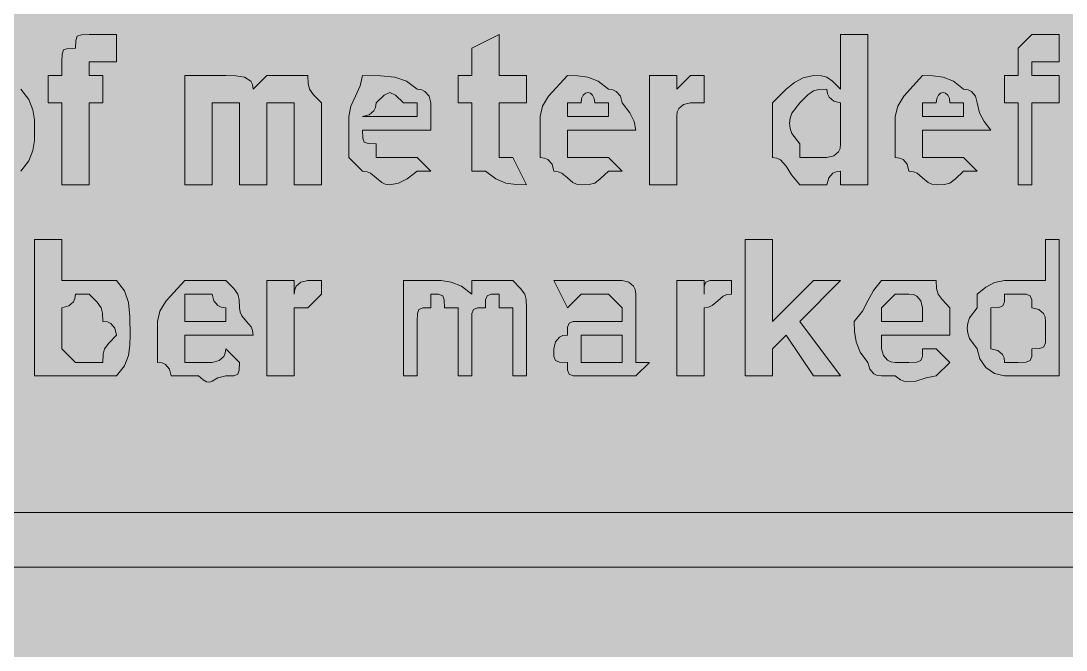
# Model space of a CAD drawing. Header units: metres. Extents: x 9 to 558, y 11 to 259.
# Drawn here: x 190.4 to 282.2, y 133.4 to 188.6 of the extents above; entities that cross this region are included whole.
import ezdxf

# ---------------------------------------------------------------- set-up
doc = ezdxf.new("R2010")
doc.units = ezdxf.units.M
doc.layers.add('FILL_BLUE_0000FF', color=7, linetype='Continuous', true_color=0x0000ff)
doc.layers.add('FILL_WHITE_FFFFFF', color=7, linetype='Continuous', true_color=0xffffff)

msp = doc.modelspace()

# ---------------------------------------------------------------- hatches: boundary and pattern name
at = {"layer": 'FILL_BLUE_0000FF', "true_color": 0x0000ff}
h = msp.add_hatch(color=7, dxfattribs=at)
h.dxf.hatch_style = 1
h.paths.add_polyline_path([(551.26, 259.39), (552.02, 259.23), (553.41, 258.69), (556.41, 257.04), (556.81, 256.54), (557.1, 255.95), (557.46, 254.64), (557.61, 252.24), (557.61, 18.24), (557.61, 15.84), (557.42, 14.96), (557.01, 14.19), (556.41, 13.44), (554.8, 12.05), (554.09, 11.63), (553.41, 11.34), (552.02, 11.08), (550.41, 11.04), (16.41, 11.04), (14.01, 11.04), (13.13, 11.75), (12.36, 12.24), (11.82, 12.73), (11.66, 13.04), (11.61, 13.44), (10.82, 13.89), (10.22, 14.36), (9.8, 14.85), (9.51, 15.39), (9.25, 16.65), (9.21, 18.24), (9.21, 252.24), (9.21, 254.64), (11.61, 257.04), (12.36, 257.64), (13.13, 258.05), (14.01, 258.24), (14.76, 258.84), (15.53, 259.25), (16.41, 259.44), (550.41, 259.44), (551.26, 259.39)])
at = {"layer": 'FILL_WHITE_FFFFFF', "true_color": 0xffffff}
h = msp.add_hatch(color=7, dxfattribs=at)
h.dxf.hatch_style = 1
h.paths.add_polyline_path([(196.41, 174.24), (194.01, 174.24), (194.01, 181.44), (192.81, 181.44), (192.81, 183.84), (194.01, 183.84), (194.01, 185.04), (194.03, 185.73), (194.16, 186.09), (194.52, 186.22), (195.21, 186.24), (195.23, 186.93), (195.36, 187.29), (195.72, 187.42), (196.41, 187.44), (197.61, 187.44), (198.81, 187.44), (198.81, 185.04), (197.61, 185.04), (196.41, 185.04), (196.41, 183.84), (197.61, 183.84), (197.61, 181.44), (196.41, 181.44), (196.41, 174.24)])
h = msp.add_hatch(color=7, dxfattribs=at)
h.dxf.hatch_style = 1
h.paths.add_polyline_path([(233.61, 176.64), (234.81, 174.24), (233.91, 174.26), (233.01, 174.39), (232.11, 174.75), (231.21, 175.44), (230.01, 175.44), (230.01, 176.64), (230.01, 181.44), (228.81, 181.44), (228.81, 183.84), (230.01, 183.84), (230.01, 186.24), (232.41, 187.44), (232.41, 183.84), (234.81, 183.84), (234.81, 181.44), (232.41, 181.44), (232.41, 176.64), (233.61, 176.64)])
h = msp.add_hatch(color=7, dxfattribs=at)
h.dxf.hatch_style = 1
h.paths.add_polyline_path([(261.72, 175.25), (261.36, 174.84), (261.21, 174.24), (260.01, 174.24), (258.81, 174.24), (258.1, 175.12), (257.61, 175.89), (257.12, 176.43), (256.81, 176.59), (256.41, 176.64), (256.41, 181.44), (257.61, 182.64), (258.36, 183.24), (259.13, 183.65), (260.01, 183.84), (260.72, 183.82), (261.21, 183.69), (261.7, 183.33), (262.41, 182.64), (262.41, 187.44), (264.81, 187.44), (264.81, 174.24), (262.41, 174.24), (262.41, 175.44), (262.01, 175.39), (261.72, 175.25)])
h.paths.add_polyline_path([(262.22, 177.15), (262.36, 177.44), (262.41, 177.84), (262.41, 179.04), (262.41, 180.24), (262.41, 181.44), (261.81, 181.59), (261.4, 181.95), (261.26, 182.24), (261.21, 182.64), (260.5, 182.62), (260.01, 182.49), (259.52, 182.13), (258.81, 181.44), (258.13, 180.54), (257.97, 180.09), (257.91, 179.64), (257.97, 179.19), (258.13, 178.74), (258.81, 177.84), (258.81, 176.64), (260.01, 176.64), (261.21, 176.64), (261.81, 176.79), (262.22, 177.15)], flags=16)
h = msp.add_hatch(color=7, dxfattribs=at)
h.dxf.hatch_style = 1
h.paths.add_polyline_path([(279.21, 174.24), (278.01, 174.24), (278.01, 181.44), (276.81, 181.44), (276.81, 183.84), (278.01, 183.84), (278.01, 185.04), (278.01, 186.24), (279.21, 187.44), (280.41, 187.44), (281.61, 187.44), (281.61, 185.04), (280.41, 185.04), (279.21, 185.04), (279.21, 183.84), (281.61, 183.84), (281.61, 181.44), (279.21, 181.44), (279.21, 174.24)])
h = msp.add_hatch(color=7, dxfattribs=at)
h.dxf.hatch_style = 1
h.paths.add_polyline_path([(183.36, 180.84), (183.72, 181.74), (184.41, 182.64), (184.46, 183.04), (184.62, 183.33), (185.16, 183.69), (185.93, 183.82), (186.81, 183.84), (187.71, 183.82), (188.61, 183.69), (189.51, 183.33), (190.41, 182.64), (191.1, 181.74), (191.46, 180.84), (191.59, 179.94), (191.61, 179.04), (191.59, 178.14), (191.46, 177.24), (191.1, 176.34), (190.41, 175.44), (189.51, 175.25), (188.61, 174.84), (187.71, 174.43), (186.81, 174.24), (185.93, 174.43), (185.16, 174.84), (184.41, 175.44), (183.72, 176.34), (183.36, 177.24), (183.23, 178.14), (183.21, 179.04), (183.23, 179.94), (183.36, 180.84)])
h.paths.add_polyline_path([(184.92, 180.73), (184.56, 180.24), (184.43, 179.75), (184.41, 179.04), (184.56, 178.44), (184.92, 178.03), (185.21, 177.89), (185.61, 177.84), (185.66, 177.44), (185.8, 177.15), (186.21, 176.79), (186.81, 176.64), (187.52, 176.66), (188.01, 176.79), (188.5, 177.15), (189.21, 177.84), (189.21, 179.04), (189.21, 181.44), (186.81, 181.44), (185.61, 181.44), (184.92, 180.73)], flags=16)
h = msp.add_hatch(color=7, dxfattribs=at)
h.dxf.hatch_style = 1
h.paths.add_polyline_path([(209.29, 183.82), (210.06, 183.69), (210.6, 183.33), (210.76, 183.04), (210.81, 182.64), (212.01, 183.84), (213.21, 183.84), (215.61, 183.84), (215.63, 183.13), (215.76, 182.64), (216.12, 182.15), (216.81, 181.44), (216.81, 174.24), (214.41, 174.24), (214.41, 180.24), (214.41, 181.44), (213.21, 181.44), (212.01, 181.44), (212.01, 180.24), (212.01, 174.24), (209.61, 174.24), (209.61, 180.24), (209.61, 181.44), (208.41, 181.44), (207.21, 181.44), (207.21, 180.24), (207.21, 174.24), (204.81, 174.24), (204.81, 183.84), (207.21, 183.84), (208.41, 183.84), (209.29, 183.82)])
h = msp.add_hatch(color=7, dxfattribs=at)
h.dxf.hatch_style = 1
h.paths.add_polyline_path([(222.1, 174.43), (221.61, 174.84), (221.12, 175.25), (220.81, 175.39), (220.41, 175.44), (219.21, 176.64), (219.21, 180.24), (219.4, 181.14), (219.81, 182.04), (220.22, 182.94), (220.41, 183.84), (222, 183.82), (223.26, 183.69), (224.29, 183.33), (225.21, 182.64), (225.61, 182.59), (225.9, 182.45), (226.26, 182.04), (226.41, 181.44), (226.41, 179.04), (220.41, 179.04), (220.43, 178.35), (220.56, 177.99), (220.92, 177.86), (221.61, 177.84), (221.61, 176.64), (224.01, 176.64), (225.21, 176.64), (226.41, 175.44), (225.21, 175.44), (224.33, 174.75), (223.56, 174.39), (222.81, 174.24), (222.41, 174.29), (222.1, 174.43)])
h.paths.add_polyline_path([(225.21, 181.44), (224.01, 181.44), (223.3, 182.11), (222.81, 182.34), (222.32, 182.11), (221.61, 181.44), (221.56, 181.04), (221.42, 180.75), (221.01, 180.39), (220.41, 180.24), (225.21, 180.24), (225.21, 181.44)], flags=16)
h = msp.add_hatch(color=7, dxfattribs=at)
h.dxf.hatch_style = 1
h.paths.add_polyline_path([(238.9, 174.43), (238.41, 174.84), (237.92, 175.25), (237.61, 175.39), (237.21, 175.44), (237.06, 176.04), (236.7, 176.45), (236.41, 176.59), (236.01, 176.64), (236.01, 180.24), (236.22, 181.14), (236.76, 182.04), (238.41, 183.84), (239.31, 183.82), (240.21, 183.69), (241.11, 183.33), (242.01, 182.64), (242.41, 182.59), (242.7, 182.45), (243.06, 182.04), (243.21, 181.44), (243.9, 180.56), (244.26, 179.79), (244.41, 179.04), (238.41, 179.04), (238.41, 177.84), (238.41, 176.64), (240.81, 176.64), (242.01, 176.64), (243.21, 175.44), (242.01, 175.44), (241.3, 174.75), (240.81, 174.39), (240.32, 174.26), (239.61, 174.24), (239.21, 174.29), (238.9, 174.43)])
h.paths.add_polyline_path([(242.01, 181.44), (240.81, 181.44), (240.76, 181.83), (240.62, 182.11), (240.43, 182.28), (240.21, 182.34), (239.99, 182.28), (239.8, 182.11), (239.66, 181.83), (239.61, 181.44), (238.41, 181.44), (238.41, 180.24), (242.01, 180.24), (242.01, 181.44)], flags=16)
h = msp.add_hatch(color=7, dxfattribs=at)
h.dxf.hatch_style = 1
h.paths.add_polyline_path([(249.21, 183.84), (250.41, 183.84), (250.41, 181.44), (249.21, 181.44), (248.61, 181.29), (248.2, 180.93), (248.06, 180.64), (248.01, 180.24), (248.01, 174.24), (245.61, 174.24), (245.61, 183.84), (248.01, 183.84), (248.01, 182.64), (249.21, 183.84)])
h = msp.add_hatch(color=7, dxfattribs=at)
h.dxf.hatch_style = 1
h.paths.add_polyline_path([(270.1, 174.43), (269.61, 174.84), (269.12, 175.25), (268.81, 175.39), (268.41, 175.44), (268.26, 176.04), (267.9, 176.45), (267.61, 176.59), (267.21, 176.64), (267.21, 180.24), (267.42, 181.14), (267.96, 182.04), (269.61, 183.84), (270.51, 183.82), (271.41, 183.69), (272.31, 183.33), (273.21, 182.64), (273.61, 182.59), (273.9, 182.45), (274.26, 182.04), (274.41, 181.44), (274.6, 180.56), (275.01, 179.79), (275.61, 179.04), (269.61, 179.04), (269.61, 177.84), (269.61, 176.64), (272.01, 176.64), (273.21, 176.64), (274.41, 175.44), (273.21, 175.44), (272.5, 174.75), (272.01, 174.39), (271.52, 174.26), (270.81, 174.24), (270.41, 174.29), (270.1, 174.43)])
h.paths.add_polyline_path([(273.21, 181.44), (272.01, 181.44), (271.96, 181.83), (271.82, 182.11), (271.63, 182.28), (271.41, 182.34), (271.19, 182.28), (271, 182.11), (270.86, 181.83), (270.81, 181.44), (269.61, 181.44), (269.61, 180.24), (273.21, 180.24), (273.21, 181.44)], flags=16)
h = msp.add_hatch(color=7, dxfattribs=at)
h.dxf.hatch_style = 1
h.paths.add_polyline_path([(199.5, 164.92), (199.86, 163.89), (199.99, 162.63), (200.01, 161.04), (199.99, 160.14), (199.86, 159.24), (199.5, 158.34), (198.81, 157.44), (196.41, 157.44), (194.01, 157.44), (191.61, 157.44), (191.61, 169.44), (194.01, 169.44), (194.01, 165.84), (198.81, 165.84), (199.5, 164.92)])
h.paths.add_polyline_path([(197.63, 159.35), (197.76, 159.84), (198.12, 160.33), (198.81, 161.04), (198.66, 161.64), (198.3, 162.05), (198.01, 162.19), (197.61, 162.24), (197.59, 162.95), (197.46, 163.44), (197.1, 163.93), (196.41, 164.64), (195.21, 164.64), (195.16, 164.24), (195.02, 163.95), (194.61, 163.59), (194.01, 163.44), (194.01, 162.24), (194.01, 161.04), (194.01, 159.84), (195.21, 158.64), (196.41, 158.64), (197.61, 158.64), (197.63, 159.35)], flags=16)
h = msp.add_hatch(color=7, dxfattribs=at)
h.dxf.hatch_style = 1
h.paths.add_polyline_path([(260.01, 165.84), (262.41, 165.84), (258.81, 162.24), (262.41, 157.44), (260.01, 157.44), (257.61, 161.04), (256.41, 159.84), (256.41, 157.44), (254.01, 157.44), (254.01, 169.44), (256.41, 169.44), (256.41, 162.24), (260.01, 165.84)])
h = msp.add_hatch(color=7, dxfattribs=at)
h.dxf.hatch_style = 1
h.paths.add_polyline_path([(276.81, 157.44), (275.93, 157.65), (275.16, 158.19), (274.62, 158.96), (274.41, 159.84), (273.73, 160.74), (273.57, 161.19), (273.51, 161.64), (273.57, 162.09), (273.73, 162.54), (274.41, 163.44), (274.41, 164.64), (275.16, 165.24), (275.93, 165.65), (276.81, 165.84), (280.41, 165.84), (280.41, 169.44), (281.61, 169.44), (281.61, 157.44), (280.41, 157.44), (279.21, 157.44), (278.01, 157.44), (276.81, 157.44)])
h.paths.add_polyline_path([(279.06, 158.79), (279.19, 159.15), (279.21, 159.84), (279.9, 159.86), (280.26, 159.99), (280.39, 160.35), (280.41, 161.04), (280.41, 162.24), (280.36, 162.64), (280.22, 162.93), (279.81, 163.29), (279.21, 163.44), (279.19, 164.13), (279.06, 164.49), (278.7, 164.62), (278.01, 164.64), (276.81, 164.64), (276.79, 163.95), (276.66, 163.59), (276.3, 163.46), (275.61, 163.44), (275.61, 159.84), (276.21, 159.69), (276.62, 159.33), (276.76, 159.04), (276.81, 158.64), (278.01, 158.64), (278.7, 158.66), (279.06, 158.79)], flags=16)
h = msp.add_hatch(color=7, dxfattribs=at)
h.dxf.hatch_style = 1
h.paths.add_polyline_path([(203.46, 158.04), (203.1, 158.45), (202.81, 158.59), (202.41, 158.64), (202.41, 162.24), (202.62, 163.14), (203.16, 164.04), (204.81, 165.84), (208.41, 165.84), (209.1, 165.13), (209.46, 164.64), (209.59, 164.15), (209.61, 163.44), (209.66, 163.04), (209.8, 162.73), (210.21, 162.24), (210.62, 161.75), (210.76, 161.44), (210.81, 161.04), (204.81, 161.04), (204.81, 159.84), (204.81, 158.64), (207.21, 158.64), (207.81, 158.79), (208.22, 159.15), (208.36, 159.44), (208.41, 159.84), (209.61, 158.64), (209.59, 157.95), (209.46, 157.59), (209.1, 157.46), (208.41, 157.44), (207.7, 157.27), (207.21, 156.99), (206.98, 156.91), (206.72, 156.93), (206.41, 157.1), (206.01, 157.44), (203.61, 157.44), (203.46, 158.04)])
h.paths.add_polyline_path([(208.41, 163.44), (208.01, 163.49), (207.72, 163.63), (207.36, 164.04), (207.21, 164.64), (204.81, 164.64), (204.81, 163.44), (204.81, 162.24), (208.41, 162.24), (208.41, 163.44)], flags=16)
h = msp.add_hatch(color=7, dxfattribs=at)
h.dxf.hatch_style = 1
h.paths.add_polyline_path([(214.46, 165.04), (214.6, 165.33), (215.01, 165.69), (215.61, 165.84), (216.81, 165.84), (216.81, 164.64), (215.61, 163.44), (214.41, 163.44), (214.41, 162.24), (214.41, 157.44), (212.01, 157.44), (212.01, 165.84), (214.41, 165.84), (214.41, 164.64), (214.46, 165.04)])
h = msp.add_hatch(color=7, dxfattribs=at)
h.dxf.hatch_style = 1
h.paths.add_polyline_path([(226.41, 165.84), (227.31, 165.82), (228.21, 165.69), (229.11, 165.33), (230.01, 164.64), (230.01, 165.84), (231.21, 165.84), (233.61, 165.84), (234.3, 165.13), (234.66, 164.64), (234.79, 164.15), (234.81, 163.44), (234.81, 157.44), (233.61, 157.44), (233.61, 163.44), (232.41, 163.44), (232.41, 164.64), (231.72, 164.62), (231.36, 164.49), (231.23, 164.13), (231.21, 163.44), (230.52, 163.42), (230.16, 163.29), (230.03, 162.93), (230.01, 162.24), (230.01, 157.44), (228.81, 157.44), (228.81, 163.44), (227.61, 163.44), (227.59, 164.13), (227.46, 164.49), (227.1, 164.62), (226.41, 164.64), (226.41, 163.44), (225.72, 163.42), (225.36, 163.29), (225.23, 162.93), (225.21, 162.24), (225.21, 157.44), (224.01, 157.44), (224.01, 165.84), (225.21, 165.84), (226.41, 165.84)])
h = msp.add_hatch(color=7, dxfattribs=at)
h.dxf.hatch_style = 1
h.paths.add_polyline_path([(238.92, 157.46), (238.56, 157.59), (238.43, 157.95), (238.41, 158.64), (237.72, 158.66), (237.36, 158.79), (237.23, 159.15), (237.21, 159.84), (237.36, 160.44), (237.72, 160.85), (238.01, 160.99), (238.41, 161.04), (238.43, 161.73), (238.56, 162.09), (238.92, 162.22), (239.61, 162.24), (240.81, 162.24), (242.01, 162.24), (243.21, 162.24), (243.21, 163.44), (242.01, 164.64), (240.81, 164.64), (239.61, 164.64), (238.41, 163.44), (237.21, 165.84), (238.41, 165.84), (239.61, 165.84), (240.81, 165.84), (243.21, 165.84), (243.81, 165.69), (244.22, 165.33), (244.36, 165.04), (244.41, 164.64), (244.41, 163.44), (244.41, 162.24), (244.41, 158.64), (245.61, 158.64), (244.41, 157.44), (243.21, 157.44), (242.01, 157.44), (240.81, 157.44), (239.61, 157.44), (238.92, 157.46)])
h.paths.add_polyline_path([(243.21, 158.64), (243.21, 159.84), (243.21, 161.04), (242.01, 161.04), (240.81, 161.04), (239.61, 161.04), (239.61, 159.84), (239.61, 158.64), (240.81, 158.64), (242.01, 158.64), (243.21, 158.64)], flags=16)
h = msp.add_hatch(color=7, dxfattribs=at)
h.dxf.hatch_style = 1
h.paths.add_polyline_path([(250.43, 165.33), (250.56, 165.69), (250.92, 165.82), (251.61, 165.84), (252.81, 165.84), (252.81, 164.64), (252.41, 164.59), (252.1, 164.45), (251.61, 164.04), (251.12, 163.63), (250.81, 163.49), (250.41, 163.44), (250.41, 162.24), (250.41, 157.44), (248.01, 157.44), (248.01, 165.84), (250.41, 165.84), (250.41, 164.64), (250.43, 165.33)])
h = msp.add_hatch(color=7, dxfattribs=at)
h.dxf.hatch_style = 1
h.paths.add_polyline_path([(265.61, 157.49), (265.32, 157.63), (264.96, 158.04), (264.81, 158.64), (264.12, 159.54), (263.76, 160.44), (263.63, 161.34), (263.61, 162.24), (264.32, 163.14), (264.81, 164.04), (265.3, 164.94), (266.01, 165.84), (270.81, 165.84), (270.83, 165.13), (270.96, 164.64), (271.32, 164.15), (272.01, 163.44), (272.01, 161.04), (266.01, 161.04), (266.01, 159.84), (266.16, 159.24), (266.52, 158.83), (266.81, 158.69), (267.21, 158.64), (268.41, 158.64), (269.1, 158.66), (269.46, 158.79), (269.59, 159.15), (269.61, 159.84), (270.81, 159.84), (272.01, 158.64), (270.81, 157.44), (269.91, 157.27), (269.01, 156.99), (268.11, 156.93), (267.66, 157.1), (267.21, 157.44), (266.01, 157.44), (265.61, 157.49)])
h.paths.add_polyline_path([(269.61, 163.44), (269.46, 164.04), (269.1, 164.45), (268.81, 164.59), (268.41, 164.64), (267.21, 164.64), (266.01, 163.44), (266.01, 162.24), (269.61, 162.24), (269.61, 163.44)], flags=16)
h = msp.add_hatch(color=7, dxfattribs=at)
h.dxf.hatch_style = 1
h.paths.add_polyline_path([(62.01, 140.64), (62.01, 145.44), (495.21, 145.44), (490.41, 150.24), (497.61, 150.24), (504.81, 143.04), (497.61, 135.84), (490.41, 135.84), (495.21, 140.64), (62.01, 140.64)])

# ---------------------------------------------------------------- linework, layer by layer
at = {"layer": 'FILL_WHITE_FFFFFF', "lineweight": 0, "true_color": 0xffffff}
for points in [[(196.41, 174.24), (194.01, 174.24), (194.01, 181.44), (192.81, 181.44), (192.81, 183.84), (194.01, 183.84), (194.01, 185.04), (194.03, 185.73), (194.16, 186.09), (194.52, 186.22), (195.21, 186.24), (195.23, 186.93), (195.36, 187.29), (195.72, 187.42), (196.41, 187.44), (197.61, 187.44), (198.81, 187.44), (198.81, 185.04), (197.61, 185.04), (196.41, 185.04), (196.41, 183.84), (197.61, 183.84), (197.61, 181.44), (196.41, 181.44)], [(233.61, 176.64), (234.81, 174.24), (233.91, 174.26), (233.01, 174.39), (232.11, 174.75), (231.21, 175.44), (230.01, 175.44), (230.01, 176.64), (230.01, 181.44), (228.81, 181.44), (228.81, 183.84), (230.01, 183.84), (230.01, 186.24), (232.41, 187.44), (232.41, 183.84), (234.81, 183.84), (234.81, 181.44), (232.41, 181.44), (232.41, 176.64)], [(261.72, 175.25), (261.36, 174.84), (261.21, 174.24), (260.01, 174.24), (258.81, 174.24), (258.1, 175.12), (257.61, 175.89), (257.12, 176.43), (256.81, 176.59), (256.41, 176.64), (256.41, 181.44), (257.61, 182.64), (258.36, 183.24), (259.13, 183.65), (260.01, 183.84), (260.72, 183.82), (261.21, 183.69), (261.7, 183.33), (262.41, 182.64), (262.41, 187.44), (264.81, 187.44), (264.81, 174.24), (262.41, 174.24), (262.41, 175.44), (262.01, 175.39)], [(279.21, 174.24), (278.01, 174.24), (278.01, 181.44), (276.81, 181.44), (276.81, 183.84), (278.01, 183.84), (278.01, 185.04), (278.01, 186.24), (279.21, 187.44), (280.41, 187.44), (281.61, 187.44), (281.61, 185.04), (280.41, 185.04), (279.21, 185.04), (279.21, 183.84), (281.61, 183.84), (281.61, 181.44), (279.21, 181.44)], [(209.29, 183.82), (210.06, 183.69), (210.6, 183.33), (210.76, 183.04), (210.81, 182.64), (212.01, 183.84), (213.21, 183.84), (215.61, 183.84), (215.63, 183.13), (215.76, 182.64), (216.12, 182.15), (216.81, 181.44), (216.81, 174.24), (214.41, 174.24), (214.41, 180.24), (214.41, 181.44), (213.21, 181.44), (212.01, 181.44), (212.01, 180.24), (212.01, 174.24), (209.61, 174.24), (209.61, 180.24), (209.61, 181.44), (208.41, 181.44), (207.21, 181.44), (207.21, 180.24), (207.21, 174.24), (204.81, 174.24), (204.81, 183.84), (207.21, 183.84), (208.41, 183.84)], [(222.1, 174.43), (221.61, 174.84), (221.12, 175.25), (220.81, 175.39), (220.41, 175.44), (219.21, 176.64), (219.21, 180.24), (219.4, 181.14), (219.81, 182.04), (220.22, 182.94), (220.41, 183.84), (222, 183.82), (223.26, 183.69), (224.29, 183.33), (225.21, 182.64), (225.61, 182.59), (225.9, 182.45), (226.26, 182.04), (226.41, 181.44), (226.41, 179.04), (220.41, 179.04), (220.43, 178.35), (220.56, 177.99), (220.92, 177.86), (221.61, 177.84), (221.61, 176.64), (224.01, 176.64), (225.21, 176.64), (226.41, 175.44), (225.21, 175.44), (224.33, 174.75), (223.56, 174.39), (222.81, 174.24), (222.41, 174.29)], [(238.9, 174.43), (238.41, 174.84), (237.92, 175.25), (237.61, 175.39), (237.21, 175.44), (237.06, 176.04), (236.7, 176.45), (236.41, 176.59), (236.01, 176.64), (236.01, 180.24), (236.22, 181.14), (236.76, 182.04), (238.41, 183.84), (239.31, 183.82), (240.21, 183.69), (241.11, 183.33), (242.01, 182.64), (242.41, 182.59), (242.7, 182.45), (243.06, 182.04), (243.21, 181.44), (243.9, 180.56), (244.26, 179.79), (244.41, 179.04), (238.41, 179.04), (238.41, 177.84), (238.41, 176.64), (240.81, 176.64), (242.01, 176.64), (243.21, 175.44), (242.01, 175.44), (241.3, 174.75), (240.81, 174.39), (240.32, 174.26), (239.61, 174.24), (239.21, 174.29)], [(249.21, 183.84), (250.41, 183.84), (250.41, 181.44), (249.21, 181.44), (248.61, 181.29), (248.2, 180.93), (248.06, 180.64), (248.01, 180.24), (248.01, 174.24), (245.61, 174.24), (245.61, 183.84), (248.01, 183.84), (248.01, 182.64)], [(270.1, 174.43), (269.61, 174.84), (269.12, 175.25), (268.81, 175.39), (268.41, 175.44), (268.26, 176.04), (267.9, 176.45), (267.61, 176.59), (267.21, 176.64), (267.21, 180.24), (267.42, 181.14), (267.96, 182.04), (269.61, 183.84), (270.51, 183.82), (271.41, 183.69), (272.31, 183.33), (273.21, 182.64), (273.61, 182.59), (273.9, 182.45), (274.26, 182.04), (274.41, 181.44), (274.6, 180.56), (275.01, 179.79), (275.61, 179.04), (269.61, 179.04), (269.61, 177.84), (269.61, 176.64), (272.01, 176.64), (273.21, 176.64), (274.41, 175.44), (273.21, 175.44), (272.5, 174.75), (272.01, 174.39), (271.52, 174.26), (270.81, 174.24), (270.41, 174.29)], [(225.21, 181.44), (224.01, 181.44), (223.3, 182.11), (222.81, 182.34), (222.32, 182.11), (221.61, 181.44), (221.56, 181.04), (221.42, 180.75), (221.01, 180.39), (220.41, 180.24), (225.21, 180.24)], [(242.01, 181.44), (240.81, 181.44), (240.76, 181.83), (240.62, 182.11), (240.43, 182.28), (240.21, 182.34), (239.99, 182.28), (239.8, 182.11), (239.66, 181.83), (239.61, 181.44), (238.41, 181.44), (238.41, 180.24), (242.01, 180.24)], [(262.22, 177.15), (262.36, 177.44), (262.41, 177.84), (262.41, 179.04), (262.41, 180.24), (262.41, 181.44), (261.81, 181.59), (261.4, 181.95), (261.26, 182.24), (261.21, 182.64), (260.5, 182.62), (260.01, 182.49), (259.52, 182.13), (258.81, 181.44), (258.13, 180.54), (257.97, 180.09), (257.91, 179.64), (257.97, 179.19), (258.13, 178.74), (258.81, 177.84), (258.81, 176.64), (260.01, 176.64), (261.21, 176.64), (261.81, 176.79)], [(273.21, 181.44), (272.01, 181.44), (271.96, 181.83), (271.82, 182.11), (271.63, 182.28), (271.41, 182.34), (271.19, 182.28), (271, 182.11), (270.86, 181.83), (270.81, 181.44), (269.61, 181.44), (269.61, 180.24), (273.21, 180.24)], [(199.5, 164.92), (199.86, 163.89), (199.99, 162.63), (200.01, 161.04), (199.99, 160.14), (199.86, 159.24), (199.5, 158.34), (198.81, 157.44), (196.41, 157.44), (194.01, 157.44), (191.61, 157.44), (191.61, 169.44), (194.01, 169.44), (194.01, 165.84), (198.81, 165.84)], [(260.01, 165.84), (262.41, 165.84), (258.81, 162.24), (262.41, 157.44), (260.01, 157.44), (257.61, 161.04), (256.41, 159.84), (256.41, 157.44), (254.01, 157.44), (254.01, 169.44), (256.41, 169.44), (256.41, 162.24)], [(276.81, 157.44), (275.93, 157.65), (275.16, 158.19), (274.62, 158.96), (274.41, 159.84), (273.73, 160.74), (273.57, 161.19), (273.51, 161.64), (273.57, 162.09), (273.73, 162.54), (274.41, 163.44), (274.41, 164.64), (275.16, 165.24), (275.93, 165.65), (276.81, 165.84), (280.41, 165.84), (280.41, 169.44), (281.61, 169.44), (281.61, 157.44), (280.41, 157.44), (279.21, 157.44), (278.01, 157.44)], [(203.46, 158.04), (203.1, 158.45), (202.81, 158.59), (202.41, 158.64), (202.41, 162.24), (202.62, 163.14), (203.16, 164.04), (204.81, 165.84), (208.41, 165.84), (209.1, 165.13), (209.46, 164.64), (209.59, 164.15), (209.61, 163.44), (209.66, 163.04), (209.8, 162.73), (210.21, 162.24), (210.62, 161.75), (210.76, 161.44), (210.81, 161.04), (204.81, 161.04), (204.81, 159.84), (204.81, 158.64), (207.21, 158.64), (207.81, 158.79), (208.22, 159.15), (208.36, 159.44), (208.41, 159.84), (209.61, 158.64), (209.59, 157.95), (209.46, 157.59), (209.1, 157.46), (208.41, 157.44), (207.7, 157.27), (207.21, 156.99), (206.98, 156.91), (206.72, 156.93), (206.41, 157.1), (206.01, 157.44), (203.61, 157.44)], [(214.46, 165.04), (214.6, 165.33), (215.01, 165.69), (215.61, 165.84), (216.81, 165.84), (216.81, 164.64), (215.61, 163.44), (214.41, 163.44), (214.41, 162.24), (214.41, 157.44), (212.01, 157.44), (212.01, 165.84), (214.41, 165.84), (214.41, 164.64)], [(226.41, 165.84), (227.31, 165.82), (228.21, 165.69), (229.11, 165.33), (230.01, 164.64), (230.01, 165.84), (231.21, 165.84), (233.61, 165.84), (234.3, 165.13), (234.66, 164.64), (234.79, 164.15), (234.81, 163.44), (234.81, 157.44), (233.61, 157.44), (233.61, 163.44), (232.41, 163.44), (232.41, 164.64), (231.72, 164.62), (231.36, 164.49), (231.23, 164.13), (231.21, 163.44), (230.52, 163.42), (230.16, 163.29), (230.03, 162.93), (230.01, 162.24), (230.01, 157.44), (228.81, 157.44), (228.81, 163.44), (227.61, 163.44), (227.59, 164.13), (227.46, 164.49), (227.1, 164.62), (226.41, 164.64), (226.41, 163.44), (225.72, 163.42), (225.36, 163.29), (225.23, 162.93), (225.21, 162.24), (225.21, 157.44), (224.01, 157.44), (224.01, 165.84), (225.21, 165.84)], [(238.92, 157.46), (238.56, 157.59), (238.43, 157.95), (238.41, 158.64), (237.72, 158.66), (237.36, 158.79), (237.23, 159.15), (237.21, 159.84), (237.36, 160.44), (237.72, 160.85), (238.01, 160.99), (238.41, 161.04), (238.43, 161.73), (238.56, 162.09), (238.92, 162.22), (239.61, 162.24), (240.81, 162.24), (242.01, 162.24), (243.21, 162.24), (243.21, 163.44), (242.01, 164.64), (240.81, 164.64), (239.61, 164.64), (238.41, 163.44), (237.21, 165.84), (238.41, 165.84), (239.61, 165.84), (240.81, 165.84), (243.21, 165.84), (243.81, 165.69), (244.22, 165.33), (244.36, 165.04), (244.41, 164.64), (244.41, 163.44), (244.41, 162.24), (244.41, 158.64), (245.61, 158.64), (244.41, 157.44), (243.21, 157.44), (242.01, 157.44), (240.81, 157.44), (239.61, 157.44)], [(250.43, 165.33), (250.56, 165.69), (250.92, 165.82), (251.61, 165.84), (252.81, 165.84), (252.81, 164.64), (252.41, 164.59), (252.1, 164.45), (251.61, 164.04), (251.12, 163.63), (250.81, 163.49), (250.41, 163.44), (250.41, 162.24), (250.41, 157.44), (248.01, 157.44), (248.01, 165.84), (250.41, 165.84), (250.41, 164.64)], [(265.61, 157.49), (265.32, 157.63), (264.96, 158.04), (264.81, 158.64), (264.12, 159.54), (263.76, 160.44), (263.63, 161.34), (263.61, 162.24), (264.32, 163.14), (264.81, 164.04), (265.3, 164.94), (266.01, 165.84), (270.81, 165.84), (270.83, 165.13), (270.96, 164.64), (271.32, 164.15), (272.01, 163.44), (272.01, 161.04), (266.01, 161.04), (266.01, 159.84), (266.16, 159.24), (266.52, 158.83), (266.81, 158.69), (267.21, 158.64), (268.41, 158.64), (269.1, 158.66), (269.46, 158.79), (269.59, 159.15), (269.61, 159.84), (270.81, 159.84), (272.01, 158.64), (270.81, 157.44), (269.91, 157.27), (269.01, 156.99), (268.11, 156.93), (267.66, 157.1), (267.21, 157.44), (266.01, 157.44)], [(197.63, 159.35), (197.76, 159.84), (198.12, 160.33), (198.81, 161.04), (198.66, 161.64), (198.3, 162.05), (198.01, 162.19), (197.61, 162.24), (197.59, 162.95), (197.46, 163.44), (197.1, 163.93), (196.41, 164.64), (195.21, 164.64), (195.16, 164.24), (195.02, 163.95), (194.61, 163.59), (194.01, 163.44), (194.01, 162.24), (194.01, 161.04), (194.01, 159.84), (195.21, 158.64), (196.41, 158.64), (197.61, 158.64)], [(208.41, 163.44), (208.01, 163.49), (207.72, 163.63), (207.36, 164.04), (207.21, 164.64), (204.81, 164.64), (204.81, 163.44), (204.81, 162.24), (208.41, 162.24)], [(269.61, 163.44), (269.46, 164.04), (269.1, 164.45), (268.81, 164.59), (268.41, 164.64), (267.21, 164.64), (266.01, 163.44), (266.01, 162.24), (269.61, 162.24)], [(279.06, 158.79), (279.19, 159.15), (279.21, 159.84), (279.9, 159.86), (280.26, 159.99), (280.39, 160.35), (280.41, 161.04), (280.41, 162.24), (280.36, 162.64), (280.22, 162.93), (279.81, 163.29), (279.21, 163.44), (279.19, 164.13), (279.06, 164.49), (278.7, 164.62), (278.01, 164.64), (276.81, 164.64), (276.79, 163.95), (276.66, 163.59), (276.3, 163.46), (275.61, 163.44), (275.61, 159.84), (276.21, 159.69), (276.62, 159.33), (276.76, 159.04), (276.81, 158.64), (278.01, 158.64), (278.7, 158.66)], [(243.21, 158.64), (243.21, 159.84), (243.21, 161.04), (242.01, 161.04), (240.81, 161.04), (239.61, 161.04), (239.61, 159.84), (239.61, 158.64), (240.81, 158.64), (242.01, 158.64)], [(62.01, 140.64), (62.01, 145.44), (495.21, 145.44), (490.41, 150.24), (497.61, 150.24), (504.81, 143.04), (497.61, 135.84), (490.41, 135.84), (495.21, 140.64)]]:
    msp.add_lwpolyline(points, close=True, dxfattribs=at)
msp.add_lwpolyline([(190.41, 182.64), (191.1, 181.74), (191.46, 180.84), (191.59, 179.94), (191.61, 179.04), (191.59, 178.14), (191.46, 177.24), (191.1, 176.34), (190.41, 175.44)], dxfattribs=at)

doc.saveas('drawing.dxf')
